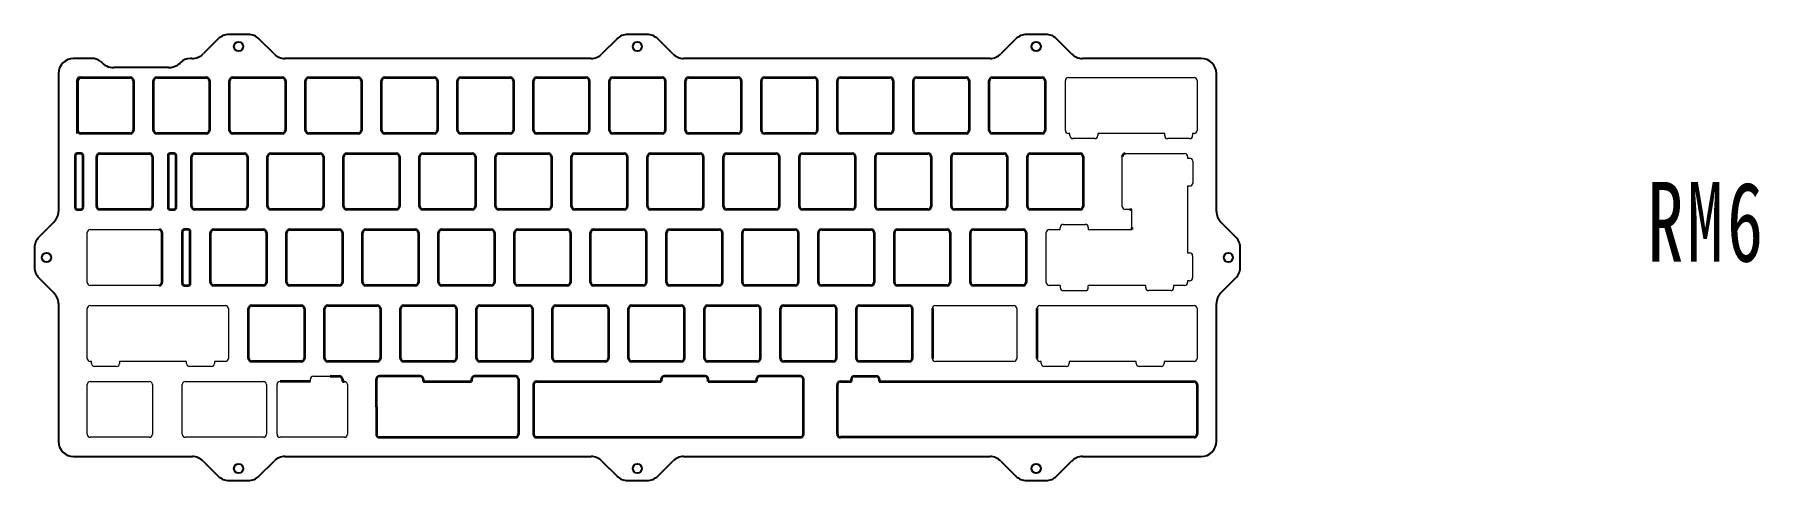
# Model space of a CAD drawing. Header units: millimetres. Extents: x 0 to 433, y 0 to 112.
import ezdxf

# ---------------------------------------------------------------- set-up
doc = ezdxf.new("R2010")
doc.units = ezdxf.units.MM
doc.layers.get('0').update_dxf_attribs({"lineweight": 35})
doc.layers.add('Top$2', color=7, linetype='Continuous', lineweight=18)
doc.styles.add('标准', font='', dxfattribs={"width": 0.667})
doc.styles.get('标准').set_extended_font_data('仿宋_gb2312')

msp = doc.modelspace()

# ---------------------------------------------------------------- linework, layer by layer
at = {"linetype": 'Continuous', "lineweight": 25}
for p, q in [((46.06, 110.73), (42.38, 107.05)), ((53.6, 111.85), (48.75, 111.85)), ((60.06, 106.97), (56.29, 110.73)), ((146.06, 110.73), (142.29, 106.97)), ((153.6, 111.85), (148.75, 111.85)), ((160.06, 106.97), (156.29, 110.73)), ((246.06, 110.73), (242.29, 106.97)), ((253.6, 111.85), (248.75, 111.85)), ((260.06, 106.97), (256.29, 110.73)), ((14.36, 105.85), (9.81, 105.85)), ((39.47, 105.85), (39.1, 105.85)), ((139.6, 105.85), (62.75, 105.85)), ((239.6, 105.85), (162.75, 105.85)), ((292.54, 105.85), (262.75, 105.85)), ((6, 102.04), (6, 67.5)), ((33.64, 103.55), (19.86, 103.55)), ((296.35, 67.5), (296.35, 102.04)), ((4.88, 64.81), (1.12, 61.04)), ((301.23, 61.04), (297.47, 64.81)), ((0, 58.35), (0, 53.5)), ((302.35, 53.5), (302.35, 58.35)), ((1.12, 50.81), (4.88, 47.04)), ((297.47, 47.04), (301.23, 50.81)), ((6, 44.35), (6, 9.81)), ((296.35, 9.81), (296.35, 44.35)), ((9.81, 6), (39.6, 6)), ((42.29, 4.88), (46.06, 1.12)), ((56.29, 1.12), (60.06, 4.88)), ((62.75, 6), (139.6, 6)), ((142.29, 4.88), (146.06, 1.12)), ((156.29, 1.12), (160.06, 4.88)), ((162.75, 6), (239.6, 6)), ((242.29, 4.88), (246.06, 1.12)), ((256.29, 1.12), (260.06, 4.88)), ((262.75, 6), (292.54, 6)), ((48.75, 0), (53.6, 0)), ((148.75, 0), (153.6, 0)), ((248.75, 0), (253.6, 0))]:
    msp.add_line(p, q, dxfattribs=at)
for p, q in [((10.82, 87.03), (10.82, 100.53)), ((10.82, 100.43), (10.82, 87.03)), ((10.82, 87.78), (10.82, 100.28)), ((11.57, 101.03), (24.07, 101.03)), ((24.82, 100.28), (24.82, 87.78)), ((29.87, 87.78), (29.87, 100.28)), ((30.62, 101.03), (43.12, 101.03)), ((43.87, 100.28), (43.87, 87.78)), ((48.92, 87.78), (48.92, 100.28)), ((49.67, 101.03), (62.17, 101.03)), ((62.92, 100.28), (62.92, 87.78)), ((67.97, 87.78), (67.97, 100.28)), ((68.72, 101.03), (81.22, 101.03)), ((81.97, 100.28), (81.97, 87.78)), ((87.02, 87.78), (87.02, 100.28)), ((87.77, 101.03), (100.27, 101.03)), ((101.02, 100.28), (101.02, 87.78)), ((106.07, 87.78), (106.07, 100.28)), ((106.82, 101.03), (119.32, 101.03)), ((120.07, 100.28), (120.07, 87.78)), ((125.12, 87.78), (125.12, 100.28)), ((125.87, 101.03), (138.37, 101.03)), ((139.12, 100.28), (139.12, 87.78)), ((144.17, 87.78), (144.17, 100.28)), ((144.92, 101.03), (157.42, 101.03)), ((158.17, 100.28), (158.17, 87.78)), ((163.22, 87.78), (163.22, 100.28)), ((163.97, 101.03), (176.47, 101.03)), ((177.22, 100.28), (177.22, 87.78)), ((182.27, 87.78), (182.27, 100.28)), ((183.02, 101.03), (195.52, 101.03)), ((196.27, 100.28), (196.27, 87.78)), ((201.32, 87.78), (201.32, 100.28)), ((202.07, 101.03), (214.57, 101.03)), ((215.32, 100.28), (215.32, 87.78)), ((220.37, 87.78), (220.37, 100.28)), ((221.12, 101.03), (233.62, 101.03)), ((234.37, 100.28), (234.37, 87.78)), ((239.42, 87.78), (239.42, 100.28)), ((240.17, 101.03), (252.67, 101.03)), ((253.42, 100.28), (253.42, 87.78)), ((24.07, 87.03), (11.57, 87.03)), ((43.12, 87.03), (30.62, 87.03)), ((62.17, 87.03), (49.67, 87.03)), ((81.22, 87.03), (68.72, 87.03)), ((100.27, 87.03), (87.77, 87.03)), ((119.32, 87.03), (106.82, 87.03)), ((138.37, 87.03), (125.87, 87.03)), ((157.42, 87.03), (144.92, 87.03)), ((176.47, 87.03), (163.97, 87.03)), ((195.52, 87.03), (183.02, 87.03)), ((214.57, 87.03), (202.07, 87.03)), ((233.62, 87.03), (221.12, 87.03)), ((252.67, 87.03), (240.17, 87.03)), ((10.18, 81.48), (10.18, 68.48)), ((11.68, 81.98), (10.68, 81.98)), ((12.18, 68.48), (12.18, 81.48)), ((15.59, 68.73), (15.59, 81.23)), ((16.34, 81.98), (28.84, 81.98)), ((29.59, 81.23), (29.59, 68.73)), ((33.49, 81.48), (33.49, 68.48)), ((34.99, 81.98), (33.99, 81.98)), ((35.49, 68.48), (35.49, 81.48)), ((39.4, 68.73), (39.4, 81.23)), ((40.15, 81.98), (52.65, 81.98)), ((53.4, 81.23), (53.4, 68.73)), ((58.45, 68.73), (58.45, 81.23)), ((59.2, 81.98), (71.7, 81.98)), ((72.45, 81.23), (72.45, 68.73)), ((77.5, 68.73), (77.5, 81.23)), ((78.25, 81.98), (90.75, 81.98)), ((91.5, 81.23), (91.5, 68.73)), ((96.55, 68.73), (96.55, 81.23)), ((97.3, 81.98), (109.8, 81.98)), ((110.55, 81.23), (110.55, 68.73)), ((115.6, 68.73), (115.6, 81.23)), ((116.35, 81.98), (128.85, 81.98)), ((129.6, 81.23), (129.6, 68.73)), ((134.65, 68.73), (134.65, 81.23)), ((135.4, 81.98), (147.9, 81.98)), ((148.65, 81.23), (148.65, 68.73)), ((153.7, 68.73), (153.7, 81.23)), ((154.45, 81.98), (166.95, 81.98)), ((167.7, 81.23), (167.7, 68.73)), ((172.75, 68.73), (172.75, 81.23)), ((173.5, 81.98), (186, 81.98)), ((186.75, 81.23), (186.75, 68.73)), ((191.8, 68.73), (191.8, 81.23)), ((192.55, 81.98), (205.05, 81.98)), ((205.8, 81.23), (205.8, 68.73)), ((210.85, 68.73), (210.85, 81.23)), ((211.6, 81.98), (224.1, 81.98)), ((224.85, 81.23), (224.85, 68.73)), ((229.9, 68.73), (229.9, 81.23)), ((230.65, 81.98), (243.15, 81.98)), ((243.9, 81.23), (243.9, 68.73)), ((248.95, 68.73), (248.95, 81.23)), ((249.7, 81.98), (262.2, 81.98)), ((262.95, 81.23), (262.95, 68.73)), ((10.68, 67.98), (11.68, 67.98)), ((28.84, 67.98), (16.34, 67.98)), ((33.99, 67.98), (34.99, 67.98)), ((52.65, 67.98), (40.15, 67.98)), ((71.7, 67.98), (59.2, 67.98)), ((90.75, 67.98), (78.25, 67.98)), ((109.8, 67.98), (97.3, 67.98)), ((128.85, 67.98), (116.35, 67.98)), ((147.9, 67.98), (135.4, 67.98)), ((166.95, 67.98), (154.45, 67.98)), ((186, 67.98), (173.5, 67.98)), ((205.05, 67.98), (192.55, 67.98)), ((224.1, 67.98), (211.6, 67.98)), ((243.15, 67.98), (230.65, 67.98)), ((262.2, 67.98), (249.7, 67.98)), ((274.64, 67.98), (275.14, 67.98)), ((31.97, 62.18), (31.97, 49.68)), ((37.06, 62.43), (37.06, 49.43)), ((38.56, 62.93), (37.56, 62.93)), ((39.06, 49.43), (39.06, 62.43)), ((44.16, 49.68), (44.16, 62.18)), ((44.91, 62.93), (57.41, 62.93)), ((58.16, 62.18), (58.16, 49.68)), ((63.21, 49.68), (63.21, 62.18)), ((63.96, 62.93), (76.46, 62.93)), ((77.21, 62.18), (77.21, 49.68)), ((82.26, 49.68), (82.26, 62.18)), ((83.01, 62.93), (95.51, 62.93)), ((96.26, 62.18), (96.26, 49.68)), ((101.31, 49.68), (101.31, 62.18)), ((102.06, 62.93), (114.56, 62.93)), ((115.31, 62.18), (115.31, 49.68)), ((120.36, 49.68), (120.36, 62.18)), ((121.11, 62.93), (133.61, 62.93)), ((134.36, 62.18), (134.36, 49.68)), ((139.41, 49.68), (139.41, 62.18)), ((140.16, 62.93), (152.66, 62.93)), ((153.41, 62.18), (153.41, 49.68)), ((158.46, 49.68), (158.46, 62.18)), ((159.21, 62.93), (171.71, 62.93)), ((172.46, 62.18), (172.46, 49.68)), ((177.51, 49.68), (177.51, 62.18)), ((178.26, 62.93), (190.76, 62.93)), ((191.51, 62.18), (191.51, 49.68)), ((196.56, 49.68), (196.56, 62.18)), ((197.31, 62.93), (209.81, 62.93)), ((210.56, 62.18), (210.56, 49.68)), ((215.61, 49.68), (215.61, 62.18)), ((216.36, 62.93), (228.86, 62.93)), ((229.61, 62.18), (229.61, 49.68)), ((234.66, 49.68), (234.66, 62.18)), ((235.41, 62.93), (247.91, 62.93)), ((248.66, 62.18), (248.66, 49.68)), ((275.14, 63.43), (275.14, 62.93)), ((37.56, 48.93), (38.56, 48.93)), ((57.41, 48.93), (44.91, 48.93)), ((76.46, 48.93), (63.96, 48.93)), ((95.51, 48.93), (83.01, 48.93)), ((114.56, 48.93), (102.06, 48.93)), ((133.61, 48.93), (121.11, 48.93)), ((152.66, 48.93), (140.16, 48.93)), ((171.71, 48.93), (159.21, 48.93)), ((190.76, 48.93), (178.26, 48.93)), ((209.81, 48.93), (197.31, 48.93)), ((228.86, 48.93), (216.36, 48.93)), ((247.91, 48.93), (235.41, 48.93)), ((54.44, 43.88), (66.94, 43.88)), ((73.49, 43.88), (85.99, 43.88)), ((92.54, 43.88), (105.04, 43.88)), ((111.59, 43.88), (124.09, 43.88)), ((130.64, 43.88), (143.14, 43.88)), ((149.69, 43.88), (162.19, 43.88)), ((168.74, 43.88), (181.24, 43.88)), ((187.79, 43.88), (200.29, 43.88)), ((206.84, 43.88), (219.34, 43.88)), ((53.69, 30.63), (53.69, 43.13)), ((67.69, 43.13), (67.69, 30.63)), ((72.74, 30.63), (72.74, 43.13)), ((86.74, 43.13), (86.74, 30.63)), ((91.79, 30.63), (91.79, 43.13)), ((105.79, 43.13), (105.79, 30.63)), ((110.84, 30.63), (110.84, 43.13)), ((124.84, 43.13), (124.84, 30.63)), ((129.89, 30.63), (129.89, 43.13)), ((143.89, 43.13), (143.89, 30.63)), ((148.94, 30.63), (148.94, 43.13)), ((162.94, 43.13), (162.94, 30.63)), ((167.99, 30.63), (167.99, 43.13)), ((181.99, 43.13), (181.99, 30.63)), ((187.04, 30.63), (187.04, 43.13)), ((201.04, 43.13), (201.04, 30.63)), ((206.09, 30.63), (206.09, 43.13)), ((220.09, 43.13), (220.09, 30.63)), ((225.14, 43.13), (225.14, 30.63)), ((251.33, 43.13), (251.33, 30.63)), ((66.94, 29.88), (54.44, 29.88)), ((85.99, 29.88), (73.49, 29.88)), ((74.16, 26.13), (76.46, 26.13)), ((96.74, 26.13), (86.48, 26.13)), ((105.04, 29.88), (92.54, 29.88)), ((120.62, 26.13), (110.35, 26.13)), ((124.09, 29.88), (111.59, 29.88)), ((143.14, 29.88), (130.64, 29.88)), ((162.19, 29.88), (149.69, 29.88)), ((168.18, 26.13), (157.92, 26.13)), ((181.24, 29.88), (168.74, 29.88)), ((192.05, 26.13), (181.79, 26.13)), ((200.29, 29.88), (187.79, 29.88)), ((205.57, 26.13), (211.07, 26.13)), ((219.34, 29.88), (206.84, 29.88)), ((69.17, 24.83), (61.58, 24.83)), ((77.21, 25.38), (77.21, 24.83)), ((77.21, 24.83), (77.72, 24.83)), ((85.73, 18.48), (85.73, 25.38)), ((97.49, 25.38), (97.49, 24.83)), ((97.49, 24.83), (109.6, 24.83)), ((109.6, 25.38), (109.6, 24.83)), ((121.37, 25.38), (121.37, 11.58)), ((125.12, 24.08), (125.12, 11.58)), ((125.87, 24.83), (157.17, 24.83)), ((157.17, 25.38), (157.17, 24.83)), ((168.93, 24.83), (168.93, 25.38)), ((168.93, 24.83), (181.04, 24.83)), ((181.04, 25.38), (181.04, 24.83)), ((192.8, 11.58), (192.8, 25.38)), ((201.32, 11.58), (201.32, 24.08)), ((202.07, 24.83), (204.82, 24.83)), ((204.82, 24.83), (204.82, 25.38)), ((211.82, 25.38), (211.82, 24.83)), ((211.82, 24.83), (290.77, 24.83)), ((291.52, 24.08), (291.52, 11.58)), ((85.73, 18.48), (85.73, 11.58)), ((86.48, 10.83), (120.62, 10.83)), ((125.87, 10.83), (192.05, 10.83)), ((290.77, 10.83), (202.07, 10.83))]:
    msp.add_line(p, q)
for centre in [(51.17, 108.85), (151.17, 108.85), (251.17, 108.85), (3, 55.92), (299.35, 55.92), (51.17, 3), (151.17, 3), (251.17, 3)]:
    msp.add_circle(centre, 1.15, dxfattribs=at)
for centre, radius, start, end in [((48.75, 108.04), 3.81, 90, 135), ((53.6, 108.04), 3.81, 45, 90), ((148.75, 108.04), 3.81, 90, 135), ((153.6, 108.04), 3.81, 45, 90), ((248.75, 108.04), 3.81, 90, 135), ((253.6, 108.04), 3.81, 45, 90), ((9.81, 102.04), 3.81, 90, 180), ((14.36, 102.04), 3.81, 56.0368, 90), ((18.62, 108.36), 3.81, 236.0368, 238.8382), ((19.86, 107.66), 4.11, 218.5306, 270), ((33.64, 107.66), 4.11, 270, 302.0299), ((37.84, 100.95), 3.81, 117.5827, 122.0299), ((33.55, 107.56), 4.11, 308.0304, 316.7613), ((39.1, 102.34), 3.51, 90, 136.7613), ((39.47, 109.96), 4.11, 270, 315), ((62.75, 109.66), 3.81, 225, 270), ((139.6, 109.66), 3.81, 270, 315), ((162.75, 109.66), 3.81, 225, 270), ((239.6, 109.66), 3.81, 270, 315), ((262.75, 109.66), 3.81, 225, 270), ((292.54, 102.04), 3.81, 0, 90), ((2.19, 67.5), 3.81, 315, 360), ((300.16, 67.5), 3.81, 180, 225), ((3.81, 58.35), 3.81, 135, 180), ((298.54, 58.35), 3.81, 0, 45), ((3.81, 53.5), 3.81, 180, 225), ((298.54, 53.5), 3.81, 315, 360), ((2.19, 44.35), 3.81, 0, 45), ((300.16, 44.35), 3.81, 135, 180), ((9.81, 9.81), 3.81, 180, 270), ((292.54, 9.81), 3.81, 270, 0), ((39.6, 2.19), 3.81, 45, 90), ((62.75, 2.19), 3.81, 90, 135), ((139.6, 2.19), 3.81, 45, 90), ((162.75, 2.19), 3.81, 90, 135), ((239.6, 2.19), 3.81, 45, 90), ((262.75, 2.19), 3.81, 90, 135), ((48.75, 3.81), 3.81, 225, 270), ((53.6, 3.81), 3.81, 270, 315), ((148.75, 3.81), 3.81, 225, 270), ((153.6, 3.81), 3.81, 270, 315), ((248.75, 3.81), 3.81, 225, 270), ((253.6, 3.81), 3.81, 270, 315)]:
    msp.add_arc(centre, radius, start, end, dxfattribs=at)
for centre, radius, start, end in [((11.82, 100.03), 1, 90, 180), ((11.32, 100.53), 0.5, 90, 180), ((11.57, 100.28), 0.75, 90, 180), ((24.07, 100.28), 0.75, 0, 90), ((30.62, 100.28), 0.75, 90, 180), ((43.12, 100.28), 0.75, 0, 90), ((49.67, 100.28), 0.75, 90, 180), ((62.17, 100.28), 0.75, 0, 90), ((68.72, 100.28), 0.75, 90, 180), ((81.22, 100.28), 0.75, 0, 90), ((87.77, 100.28), 0.75, 90, 180), ((100.27, 100.28), 0.75, 0, 90), ((106.82, 100.28), 0.75, 90, 180), ((119.32, 100.28), 0.75, 0, 90), ((125.87, 100.28), 0.75, 90, 180), ((138.37, 100.28), 0.75, 0, 90), ((144.92, 100.28), 0.75, 90, 180), ((157.42, 100.28), 0.75, 360, 90), ((163.97, 100.28), 0.75, 90, 180), ((176.47, 100.28), 0.75, 0, 90), ((183.02, 100.28), 0.75, 90, 180), ((195.52, 100.28), 0.75, 0, 90), ((202.07, 100.28), 0.75, 90, 180), ((214.57, 100.28), 0.75, 0, 90), ((221.12, 100.28), 0.75, 90, 180), ((233.62, 100.28), 0.75, 0, 90), ((240.17, 100.28), 0.75, 90, 180), ((252.67, 100.28), 0.75, 0, 90), ((11.57, 87.78), 0.75, 180, 270), ((24.07, 87.78), 0.75, 270, 0), ((30.62, 87.78), 0.75, 180, 270), ((43.12, 87.78), 0.75, 270, 0), ((49.67, 87.78), 0.75, 180, 270), ((62.17, 87.78), 0.75, 270, 0), ((68.72, 87.78), 0.75, 180, 270), ((81.22, 87.78), 0.75, 270, 0), ((87.77, 87.78), 0.75, 180, 270), ((100.27, 87.78), 0.75, 270, 0), ((106.82, 87.78), 0.75, 180, 270), ((119.32, 87.78), 0.75, 270, 0), ((125.87, 87.78), 0.75, 180, 270), ((138.37, 87.78), 0.75, 270, 0), ((144.92, 87.78), 0.75, 180, 270), ((157.42, 87.78), 0.75, 270, 0), ((163.97, 87.78), 0.75, 180, 270), ((176.47, 87.78), 0.75, 270, 0), ((183.02, 87.78), 0.75, 180, 270), ((195.52, 87.78), 0.75, 270, 0), ((202.07, 87.78), 0.75, 180, 270), ((214.57, 87.78), 0.75, 270, 0), ((221.12, 87.78), 0.75, 180, 270), ((233.62, 87.78), 0.75, 270, 0), ((240.17, 87.78), 0.75, 180, 270), ((252.67, 87.78), 0.75, 270, 0), ((10.68, 81.48), 0.5, 90, 180), ((11.68, 81.48), 0.5, 0, 90), ((16.34, 81.23), 0.75, 90, 180), ((28.84, 81.23), 0.75, 360, 90), ((33.99, 81.48), 0.5, 90, 180), ((34.99, 81.48), 0.5, 0, 90), ((40.15, 81.23), 0.75, 90, 180), ((52.65, 81.23), 0.75, 360, 90), ((59.2, 81.23), 0.75, 90, 180), ((71.7, 81.23), 0.75, 0, 90), ((78.25, 81.23), 0.75, 90, 180), ((90.75, 81.23), 0.75, 0, 90), ((97.3, 81.23), 0.75, 90, 180), ((109.8, 81.23), 0.75, 0, 90), ((116.35, 81.23), 0.75, 90, 180), ((128.85, 81.23), 0.75, 0, 90), ((135.4, 81.23), 0.75, 90, 180), ((147.9, 81.23), 0.75, 360, 90), ((154.45, 81.23), 0.75, 90, 180), ((166.95, 81.23), 0.75, 0, 90), ((173.5, 81.23), 0.75, 90, 180), ((186, 81.23), 0.75, 0, 90), ((192.55, 81.23), 0.75, 90, 180), ((205.05, 81.23), 0.75, 360, 90), ((211.6, 81.23), 0.75, 90, 180), ((224.1, 81.23), 0.75, 360, 90), ((230.65, 81.23), 0.75, 90, 180), ((243.15, 81.23), 0.75, 0, 90), ((249.7, 81.23), 0.75, 90, 180), ((262.2, 81.23), 0.75, 360, 90), ((273.51, 81.23), 0.75, 90, 180), ((10.68, 68.48), 0.5, 180, 270), ((11.68, 68.48), 0.5, 270, 0), ((16.34, 68.73), 0.75, 180, 270), ((28.84, 68.73), 0.75, 270, 0), ((33.99, 68.48), 0.5, 180, 270), ((34.99, 68.48), 0.5, 270, 0), ((40.15, 68.73), 0.75, 180, 270), ((52.65, 68.73), 0.75, 270, 360), ((59.2, 68.73), 0.75, 180, 270), ((71.7, 68.73), 0.75, 270, 360), ((78.25, 68.73), 0.75, 180, 270), ((90.75, 68.73), 0.75, 270, 360), ((97.3, 68.73), 0.75, 180, 270), ((109.8, 68.73), 0.75, 270, 360), ((116.35, 68.73), 0.75, 180, 270), ((128.85, 68.73), 0.75, 270, 360), ((135.4, 68.73), 0.75, 180, 270), ((147.9, 68.73), 0.75, 270, 360), ((154.45, 68.73), 0.75, 180, 270), ((166.95, 68.73), 0.75, 270, 360), ((173.5, 68.73), 0.75, 180, 270), ((186, 68.73), 0.75, 270, 360), ((192.55, 68.73), 0.75, 180, 270), ((205.05, 68.73), 0.75, 270, 360), ((211.6, 68.73), 0.75, 180, 270), ((224.1, 68.73), 0.75, 270, 360), ((230.65, 68.73), 0.75, 180, 270), ((243.15, 68.73), 0.75, 270, 0), ((249.7, 68.73), 0.75, 180, 270), ((262.2, 68.73), 0.75, 270, 0), ((31.22, 62.18), 0.75, 0, 90), ((37.56, 62.43), 0.5, 90, 180), ((38.56, 62.43), 0.5, 360, 90), ((44.91, 62.18), 0.75, 90, 180), ((57.41, 62.18), 0.75, 0, 90), ((63.96, 62.18), 0.75, 90, 180), ((76.46, 62.18), 0.75, 0, 90), ((83.01, 62.18), 0.75, 90, 180), ((95.51, 62.18), 0.75, 0, 90), ((102.06, 62.18), 0.75, 90, 180), ((114.56, 62.18), 0.75, 0, 90), ((121.11, 62.18), 0.75, 90, 180), ((133.61, 62.18), 0.75, 0, 90), ((140.16, 62.18), 0.75, 90, 180), ((152.66, 62.18), 0.75, 0, 90), ((159.21, 62.18), 0.75, 90, 180), ((171.71, 62.18), 0.75, 0, 90), ((178.26, 62.18), 0.75, 90, 180), ((190.76, 62.18), 0.75, 0, 90), ((197.31, 62.18), 0.75, 90, 180), ((209.81, 62.18), 0.75, 0, 90), ((216.36, 62.18), 0.75, 90, 180), ((228.86, 62.18), 0.75, 0, 90), ((235.41, 62.18), 0.75, 90, 180), ((247.91, 62.18), 0.75, 0, 90), ((31.22, 49.68), 0.75, 270, 0), ((37.56, 49.43), 0.5, 180, 270), ((38.56, 49.43), 0.5, 270, 0), ((44.91, 49.68), 0.75, 180, 270), ((57.41, 49.68), 0.75, 270, 0), ((63.96, 49.68), 0.75, 180, 270), ((76.46, 49.68), 0.75, 270, 0), ((83.01, 49.68), 0.75, 180, 270), ((95.51, 49.68), 0.75, 270, 360), ((102.06, 49.68), 0.75, 180, 270), ((114.56, 49.68), 0.75, 270, 360), ((121.11, 49.68), 0.75, 180, 270), ((133.61, 49.68), 0.75, 270, 0), ((140.16, 49.68), 0.75, 180, 270), ((152.66, 49.68), 0.75, 270, 0), ((159.21, 49.68), 0.75, 180, 270), ((171.71, 49.68), 0.75, 270, 0), ((178.26, 49.68), 0.75, 180, 270), ((190.76, 49.68), 0.75, 270, 360), ((197.31, 49.68), 0.75, 180, 270), ((209.81, 49.68), 0.75, 270, 0), ((216.36, 49.68), 0.75, 180, 270), ((228.86, 49.68), 0.75, 270, 360), ((235.41, 49.68), 0.75, 180, 270), ((247.91, 49.68), 0.75, 270, 0), ((54.44, 43.13), 0.75, 90, 180), ((66.94, 43.13), 0.75, 0, 90), ((73.49, 43.13), 0.75, 90, 180), ((85.99, 43.13), 0.75, 0, 90), ((92.54, 43.13), 0.75, 90, 180), ((105.04, 43.13), 0.75, 0, 90), ((111.59, 43.13), 0.75, 90, 180), ((124.09, 43.13), 0.75, 0, 90), ((130.64, 43.13), 0.75, 90, 180), ((143.14, 43.13), 0.75, 0, 90), ((149.69, 43.13), 0.75, 90, 180), ((162.19, 43.13), 0.75, 0, 90), ((168.74, 43.13), 0.75, 90, 180), ((181.24, 43.13), 0.75, 0, 90), ((187.79, 43.13), 0.75, 90, 180), ((200.29, 43.13), 0.75, 0, 90), ((206.84, 43.13), 0.75, 90, 180), ((219.34, 43.13), 0.75, 360, 90), ((54.44, 30.63), 0.75, 180, 270), ((66.94, 30.63), 0.75, 270, 360), ((73.49, 30.63), 0.75, 180, 270), ((85.99, 30.63), 0.75, 270, 360), ((92.54, 30.63), 0.75, 180, 270), ((105.04, 30.63), 0.75, 270, 360), ((111.59, 30.63), 0.75, 180, 270), ((124.09, 30.63), 0.75, 270, 360), ((130.64, 30.63), 0.75, 180, 270), ((143.14, 30.63), 0.75, 270, 360), ((149.69, 30.63), 0.75, 180, 270), ((162.19, 30.63), 0.75, 270, 360), ((168.74, 30.63), 0.75, 180, 270), ((181.24, 30.63), 0.75, 270, 360), ((187.79, 30.63), 0.75, 180, 270), ((200.29, 30.63), 0.75, 270, 360), ((206.84, 30.63), 0.75, 180, 270), ((219.34, 30.63), 0.75, 270, 360), ((76.46, 25.38), 0.75, 0, 90), ((86.48, 25.38), 0.75, 90, 180), ((96.74, 25.38), 0.75, 0, 90), ((110.35, 25.38), 0.75, 90, 180), ((120.62, 25.38), 0.75, 0, 90), ((157.92, 25.38), 0.75, 90, 180), ((168.18, 25.38), 0.75, 0, 90), ((181.79, 25.38), 0.75, 90, 180), ((192.05, 25.38), 0.75, 0, 90), ((205.57, 25.38), 0.75, 90, 180), ((211.07, 25.38), 0.75, 0, 90), ((125.87, 24.08), 0.75, 90, 180), ((202.07, 24.08), 0.75, 90, 180), ((290.77, 24.08), 0.75, 0, 90), ((86.48, 11.58), 0.75, 180, 270), ((120.62, 11.58), 0.75, 270, 360), ((125.87, 11.58), 0.75, 180, 270), ((192.05, 11.58), 0.75, 270, 360), ((202.07, 11.58), 0.75, 180, 270), ((290.77, 11.58), 0.75, 270, 0)]:
    msp.add_arc(centre, radius, start, end)
at = {"lineweight": 18}
for centre, start, end in [((225.89, 43.13), 90, 180), ((252.08, 43.13), 90, 180), ((225.89, 30.63), 180, 270), ((252.08, 30.63), 180, 270), ((77.72, 24.08), 0, 90)]:
    msp.add_arc(centre, 0.75, start, end, dxfattribs=at)
at = {"layer": 'Top$2', "linetype": 'Continuous', "lineweight": 18}
for p, q in [((258.48, 87.78), (258.48, 100.28)), ((259.23, 101.03), (290.77, 101.03)), ((291.52, 100.28), (291.52, 87.78)), ((259.6, 87.03), (259.23, 87.03)), ((259.6, 86.48), (259.6, 87.03)), ((283.4, 87.03), (266.6, 87.03)), ((266.6, 87.03), (266.6, 86.48)), ((283.4, 86.48), (283.4, 87.03)), ((290.77, 87.03), (290.4, 87.03)), ((290.4, 87.03), (290.4, 86.48)), ((265.85, 85.73), (260.35, 85.73)), ((289.65, 85.73), (284.15, 85.73)), ((272.76, 68.73), (272.76, 81.23)), ((273.51, 81.98), (288.39, 81.98)), ((289.14, 81.23), (289.14, 80.85)), ((289.14, 80.85), (289.69, 80.85)), ((290.44, 80.1), (290.44, 74.6)), ((289.69, 73.85), (289.14, 73.85)), ((289.14, 73.85), (289.14, 57.11)), ((274.64, 67.98), (273.51, 67.98)), ((275.14, 63.43), (275.14, 67.98)), ((13.2, 49.68), (13.2, 62.18)), ((13.95, 62.93), (31.22, 62.93)), ((253.71, 49.68), (253.71, 62.18)), ((254.46, 62.93), (257.22, 62.93)), ((257.22, 62.93), (257.22, 63.48)), ((257.97, 64.23), (263.47, 64.23)), ((264.22, 63.48), (264.22, 62.93)), ((264.22, 62.93), (275.14, 62.93)), ((289.14, 57.11), (289.65, 57.11)), ((290.4, 56.36), (290.4, 50.86)), ((31.22, 48.93), (13.95, 48.93)), ((257.22, 48.93), (254.46, 48.93)), ((257.22, 48.93), (257.22, 48.38)), ((257.97, 47.63), (263.47, 47.63)), ((278.64, 48.93), (264.22, 48.93)), ((264.22, 48.38), (264.22, 48.93)), ((278.64, 48.38), (278.64, 48.93)), ((284.89, 47.63), (279.39, 47.63)), ((288.39, 48.93), (285.64, 48.93)), ((285.64, 48.93), (285.64, 48.38)), ((289.65, 50.11), (289.14, 50.11)), ((289.14, 50.11), (289.14, 49.68)), ((13.95, 43.88), (47.89, 43.88)), ((225.89, 43.88), (245.53, 43.88)), ((252.08, 43.88), (290.77, 43.88)), ((13.2, 30.63), (13.2, 43.13)), ((48.64, 43.13), (48.64, 30.63)), ((246.28, 43.13), (246.28, 30.63)), ((291.52, 43.13), (291.52, 30.63)), ((14.33, 29.88), (13.95, 29.88)), ((14.33, 29.33), (14.33, 29.88)), ((20.58, 28.58), (15.08, 28.58)), ((38.13, 29.88), (21.33, 29.88)), ((21.33, 29.88), (21.33, 29.33)), ((38.13, 29.33), (38.13, 29.88)), ((44.38, 28.58), (38.88, 28.58)), ((47.89, 29.88), (45.13, 29.88)), ((45.13, 29.88), (45.13, 29.33)), ((69.92, 26.13), (74.16, 26.13)), ((245.53, 29.88), (225.89, 29.88)), ((252.45, 29.88), (252.08, 29.88)), ((252.45, 29.33), (252.45, 29.88)), ((258.7, 28.58), (253.2, 28.58)), ((276.25, 29.88), (259.45, 29.88)), ((259.45, 29.88), (259.45, 29.33)), ((276.25, 29.33), (276.25, 29.88)), ((282.5, 28.58), (277, 28.58)), ((290.77, 29.88), (283.25, 29.88)), ((283.25, 29.88), (283.25, 29.33)), ((13.2, 11.58), (13.2, 24.08)), ((13.95, 24.83), (28.84, 24.83)), ((29.59, 24.08), (29.59, 11.58)), ((37.02, 11.58), (37.02, 24.08)), ((37.77, 24.83), (57.41, 24.83)), ((58.16, 24.08), (58.16, 11.58)), ((60.83, 11.58), (60.83, 24.08)), ((69.17, 24.83), (69.17, 25.38)), ((78.47, 24.08), (78.47, 11.58)), ((28.84, 10.83), (13.95, 10.83)), ((57.41, 10.83), (37.77, 10.83)), ((77.72, 10.83), (61.58, 10.83))]:
    msp.add_line(p, q, dxfattribs=at)
for centre, start, end in [((259.23, 100.28), 90, 180), ((290.77, 100.28), 0, 90), ((259.23, 87.78), 180, 270), ((290.77, 87.78), 270, 0), ((260.35, 86.48), 180, 270), ((265.85, 86.48), 270, 0), ((284.15, 86.48), 180, 270), ((289.65, 86.48), 270, 0), ((288.39, 81.23), 0, 90), ((289.69, 80.1), 0, 90), ((289.69, 74.6), 270, 360), ((273.51, 68.73), 180, 270), ((13.95, 62.18), 90, 180), ((254.46, 62.18), 90, 180), ((257.97, 63.48), 90, 180), ((263.47, 63.48), 0, 90), ((289.65, 56.36), 0, 90), ((13.95, 49.68), 180, 270), ((254.46, 49.68), 180, 270), ((257.97, 48.38), 180, 270), ((263.47, 48.38), 270, 0), ((279.39, 48.38), 180, 270), ((284.89, 48.38), 270, 0), ((288.39, 49.68), 270, 0), ((289.65, 50.86), 270, 360), ((13.95, 43.13), 90, 180), ((47.89, 43.13), 0, 90), ((245.53, 43.13), 0, 90), ((290.77, 43.13), 0, 90), ((13.95, 30.63), 180, 270), ((47.89, 30.63), 270, 360), ((245.53, 30.63), 270, 0), ((290.77, 30.63), 270, 0), ((15.08, 29.33), 180, 270), ((20.58, 29.33), 270, 0), ((38.88, 29.33), 180, 270), ((44.38, 29.33), 270, 0), ((69.92, 25.38), 90, 180), ((253.2, 29.33), 180, 270), ((258.7, 29.33), 270, 0), ((277, 29.33), 180, 270), ((282.5, 29.33), 270, 0), ((13.95, 24.08), 90, 180), ((28.84, 24.08), 0, 90), ((37.77, 24.08), 90, 180), ((57.41, 24.08), 360, 90), ((61.58, 24.08), 90, 180), ((13.95, 11.58), 180, 270), ((28.84, 11.58), 270, 0), ((37.77, 11.58), 180, 270), ((57.41, 11.58), 270, 0), ((61.58, 11.58), 180, 270), ((77.72, 11.58), 270, 0)]:
    msp.add_arc(centre, 0.75, start, end, dxfattribs=at)

# ---------------------------------------------------------------- texts
at = {"insert": (404.42, 74.9), "char_height": 20, "width": 169.9527, "attachment_point": 1, "line_spacing_factor": 1.15057, "style": '标准'}
msp.add_mtext('\\T1.1;{\\fsimhei|b0|i0|c134|p49;RM6\\P}', dxfattribs=at)

doc.saveas('drawing.dxf')
